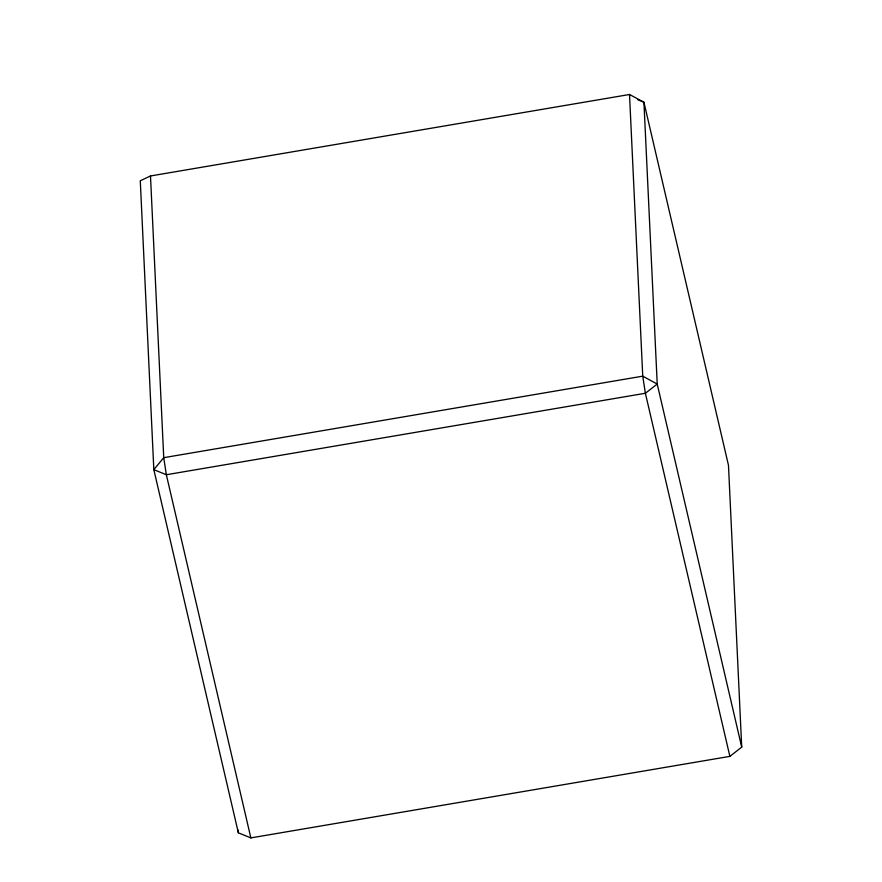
<?xml version="1.0" encoding="UTF-8"?>
<svg xmlns="http://www.w3.org/2000/svg" width="882" height="882" viewBox="0 0 882 882"><rect width="100%" height="100%" fill="white"/><g stroke="black" fill="none" stroke-linecap="round" stroke-linejoin="round"><path stroke-width="1.32" d="M729.877 756.37L741.718 747.131L728.477 465.299L643.926 102.224L629.516 94.495L150.491 175.97L140.282 180.777L153.832 469.643L238.349 832.806L250.863 837.9L729.877 756.37L645.381 393.262L642.746 376.162L629.516 94.495M741.718 747.131L657.222 384.056L642.746 376.162L163.732 457.681L153.832 469.643L166.345 474.737L645.381 393.262L657.222 384.056L643.926 102.224L637.697 99.688M250.863 837.9L166.345 474.737L163.732 457.681L150.491 175.97M238.228 830.061L238.349 832.806"/></g></svg>
